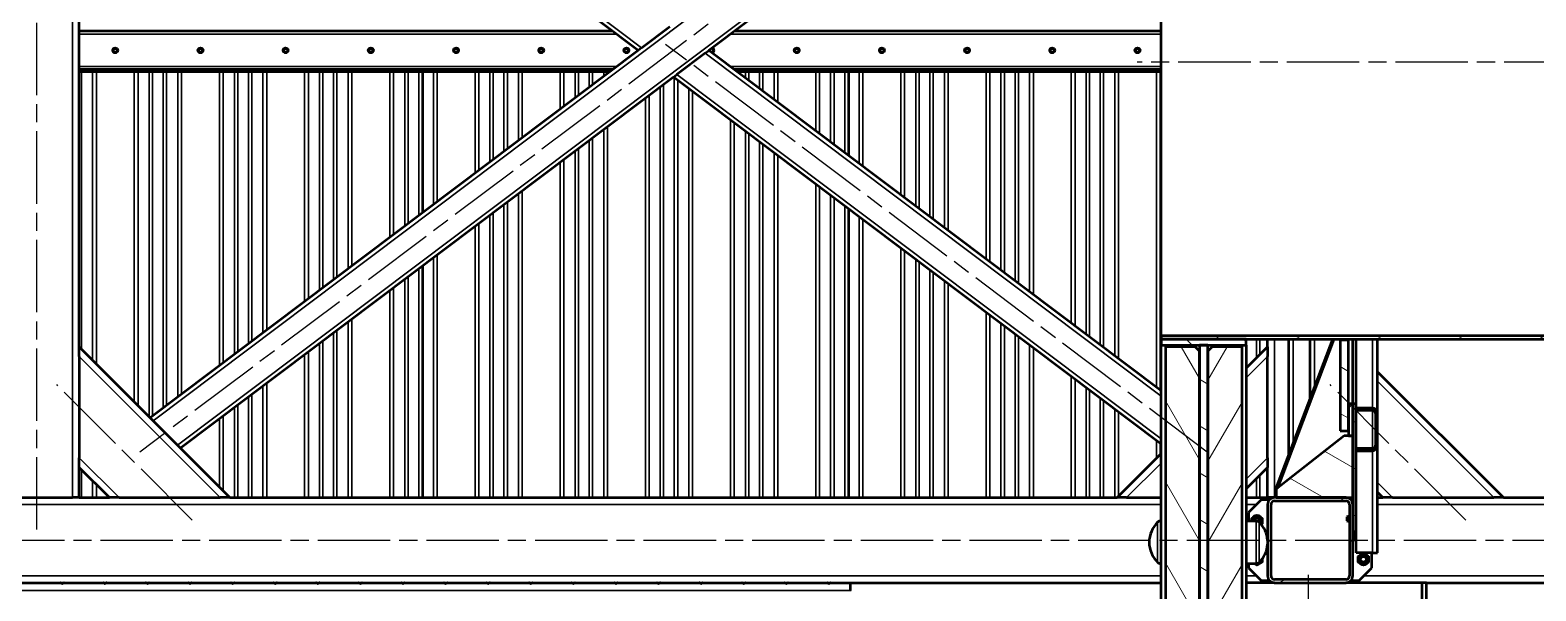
# Model space of a CAD drawing. Header units: millimetres. Extents: x 0 to 25230, y 0 to 17820.
# Drawn here: x 4558 to 8093, y 14094 to 15410 of the extents above; entities that cross this region are included whole.
import ezdxf

# ---------------------------------------------------------------- set-up
doc = ezdxf.new("R2010")
doc.units = ezdxf.units.MM
doc.header["$LTSCALE"] = 30
doc.linetypes.add('CHAIN', pattern=[0.7087, 0.4724, -0.0591, 0.1181, -0.0591])
for name, color, linetype, lineweight in [('Видимые тонкие (ГОСТ)', 7, 'Continuous', 35), ('Видимый контур (ГОСТ)', 7, 'Continuous', 50), ('Линия резьбы (ГОСТ)', 7, 'Continuous', 25), ('Маркер центра (ГОСТ)', 7, 'Continuous', 25), ('Осевая линия (ГОСТ)', 7, 'Continuous', 25), ('Штриховка (ГОСТ)', 7, 'Continuous', 18)]:
    doc.layers.add(name, color=color, linetype=linetype, lineweight=lineweight)
pattern_1 = [(30, (0, 0), (-47.62503, 82.4889), [])]
pattern_2 = [(150.00025, (0, 0), (-47.62465, -82.4891), [])]
pattern_3 = [(120.0002, (0, 0), (-82.4888, -47.62525), [])]

msp = doc.modelspace()

# ---------------------------------------------------------------- hatches: boundary and pattern name
at = {"layer": 'Штриховка (ГОСТ)'}
h = msp.add_hatch(dxfattribs=at)
h.set_pattern_fill('ANSI31', color=256, scale=762, angle=-14.9999778, style=0)
h.set_pattern_definition(pattern_1)
edge = h.paths.add_edge_path()
edge.add_spline(control_points=[(13126.2136, 14684.9985), (13171.4757, 14684.9985), (13217.859, 14684.9921), (13312.2639, 14685.0405), (13360.2856, 14685.0945), (13457.3635, 14685.5099), (13506.4194, 14685.8721), (13604.9609, 14687.3268), (13654.4465, 14688.4215), (13802.6382, 14693.634), (13901.0755, 14699.6947), (14044.4847, 14716.3093), (14091.5807, 14723.1007), (14183.746, 14739.7229), (14228.8152, 14749.5538), (14295.9202, 14767.3033), (14320.2669, 14774.3433), (14369.5801, 14790.224), (14394.5456, 14799.0676), (14443.7764, 14818.4457), (14468.0453, 14828.9849), (14514.6718, 14851.3758), (14537.0284, 14863.2298), (14580.5005, 14888.5339), (14603.5752, 14903.3166), (14637.4928, 14927.8137), (14648.6847, 14936.3645), (14670.6272, 14954.1858), (14681.3778, 14963.4563), (14702.2443, 14982.642), (14712.3638, 14992.5609), (14731.8031, 15012.9483), (14741.1227, 15023.417), (14758.8187, 15044.7739), (14767.1956, 15055.6629), (14782.8982, 15077.7029), (14790.2239, 15088.8539), (14802.1959, 15108.6519), (14807.3998, 15117.8342), (14817.3966, 15136.9523), (14822.1888, 15146.8887), (14831.0605, 15167.0688), (14835.1407, 15177.3148), (14842.4149, 15197.6157), (14845.6091, 15207.6706), (14850.8742, 15226.3387), (14853.2453, 15235.8379), (14857.4001, 15255.413), (14859.1833, 15265.4891), (14862.0191, 15285.7403), (14863.0719, 15295.9177), (14864.4359, 15315.8793), (14864.7475, 15325.6635), (14864.7475, 15344.3334), (14864.4359, 15354.1177), (14863.0719, 15374.0793), (14862.0191, 15384.2566), (14859.1833, 15404.5079), (14857.4001, 15414.5839), (14853.2453, 15434.1591), (14850.8742, 15443.6583), (14845.6091, 15462.3264), (14842.4149, 15472.3813), (14835.1407, 15492.6822), (14831.0605, 15502.9282), (14822.1888, 15523.1083), (14817.3966, 15533.0446), (14807.3998, 15552.1628), (14802.1959, 15561.345), (14790.2239, 15581.143), (14782.8982, 15592.2941), (14767.1956, 15614.334), (14758.8187, 15625.223), (14741.1227, 15646.58), (14731.8031, 15657.0487), (14712.3638, 15677.4361), (14702.2443, 15687.3549), (14681.3778, 15706.5407), (14670.6272, 15715.8112), (14648.6847, 15733.6324), (14637.4928, 15742.1833), (14603.5752, 15766.6803), (14580.5005, 15781.463), (14537.0284, 15806.7671), (14514.6718, 15818.6211), (14468.0453, 15841.0121), (14443.7764, 15851.5512), (14394.5456, 15870.9293), (14369.5801, 15879.773), (14320.2669, 15895.6536), (14295.9202, 15902.6936), (14228.8152, 15920.4432), (14183.746, 15930.274), (14091.5807, 15946.8962), (14044.4847, 15953.6877), (13901.0755, 15970.3023), (13802.6382, 15976.363), (13654.4465, 15981.5755), (13604.9609, 15982.6701), (13506.4194, 15984.1249), (13457.3635, 15984.4871), (13360.2856, 15984.9024), (13312.2639, 15984.9564), (13217.859, 15985.0049), (13171.4757, 15984.9985), (13126.2136, 15984.9985)], knot_values=[0, 0, 0, 0, 13.578625195, 13.578625195, 27.15725039, 27.15725039, 40.735875585, 40.735875585, 54.314500781, 54.314500781, 81.471751171, 81.471751171, 95.050376366, 95.050376366, 108.629001561, 108.629001561, 115.874190743, 115.874190743, 123.119379925, 123.119379925, 130.364569107, 130.364569107, 137.609758289, 137.609758289, 145.454657742, 145.454657742, 149.377107469, 149.377107469, 153.299557196, 153.299557196, 157.222006923, 157.222006923, 161.14445665, 161.14445665, 165.066906377, 165.066906377, 168.989356104, 168.989356104, 172.007790596, 172.007790596, 175.026225088, 175.026225088, 178.04465958, 178.04465958, 181.063094072, 181.063094072, 183.863577234, 183.863577234, 186.664060397, 186.664060397, 189.46454356, 189.46454356, 192.265026722, 192.265026722, 195.065509885, 195.065509885, 197.865993047, 197.865993047, 200.66647621, 200.66647621, 203.466959373, 203.466959373, 206.485393864, 206.485393864, 209.503828356, 209.503828356, 212.522262848, 212.522262848, 215.54069734, 215.54069734, 219.463147067, 219.463147067, 223.385596794, 223.385596794, 227.308046521, 227.308046521, 231.230496248, 231.230496248, 235.152945975, 235.152945975, 239.075395702, 239.075395702, 246.920295156, 246.920295156, 254.165484338, 254.165484338, 261.410673519, 261.410673519, 268.655862701, 268.655862701, 275.901051883, 275.901051883, 289.479677078, 289.479677078, 303.058302273, 303.058302273, 330.215552664, 330.215552664, 343.794177859, 343.794177859, 357.372803054, 357.372803054, 370.951428249, 370.951428249, 384.530053444, 384.530053444, 384.530053444, 384.530053444], degree=3, periodic=0)
edge.add_line((13126.2136, 15984.9985), (7213.0679, 15984.9985))
edge.add_line((7213.0679, 15984.9985), (7213.0679, 15976.9985))
edge.add_line((7213.0679, 15976.9985), (13126.2136, 15976.9985))
edge.add_spline(control_points=[(13126.2136, 15976.9985), (13171.1811, 15976.9985), (13217.2625, 15977.0048), (13311.0534, 15976.957), (13358.7629, 15976.9037), (13455.2105, 15976.4939), (13503.9483, 15976.1366), (13601.8518, 15974.701), (13651.0175, 15973.6207), (13798.2537, 15968.4748), (13896.0594, 15962.4909), (14038.5563, 15946.0726), (14085.354, 15939.36), (14176.9388, 15922.9246), (14221.7259, 15913.2017), (14288.3553, 15895.6555), (14312.4917, 15888.7076), (14361.3833, 15873.0341), (14386.1375, 15864.3054), (14434.9572, 15845.1774), (14459.026, 15834.7733), (14505.274, 15812.6659), (14527.452, 15800.9604), (14570.5736, 15775.9737), (14593.462, 15761.3766), (14638.3294, 15729.1151), (14660.3054, 15711.4466), (14691.3707, 15683.0054), (14701.4154, 15673.2013), (14720.7125, 15653.0463), (14729.9647, 15642.6952), (14747.534, 15621.5742), (14755.8515, 15610.8035), (14771.4433, 15588.9985), (14778.7176, 15577.9642), (14790.5904, 15558.3938), (14795.7432, 15549.3313), (14805.6427, 15530.4608), (14810.3886, 15520.6524), (14819.1752, 15500.7305), (14823.2164, 15490.6147), (14830.4216, 15470.5702), (14833.5855, 15460.6415), (14838.7982, 15442.2148), (14841.1446, 15432.8428), (14845.2565, 15413.5289), (14847.0214, 15403.587), (14849.8282, 15383.6049), (14850.8702, 15373.5625), (14852.2204, 15353.8651), (14852.5288, 15344.2102), (14852.5288, 15325.7868), (14852.2204, 15316.1319), (14850.8702, 15296.4345), (14849.8282, 15286.3921), (14847.0214, 15266.4099), (14845.2565, 15256.468), (14841.1446, 15237.1542), (14838.7982, 15227.7822), (14833.5855, 15209.3555), (14830.4216, 15199.4268), (14823.2164, 15179.3822), (14819.1752, 15169.2664), (14810.3886, 15149.3445), (14805.6427, 15139.5362), (14795.7432, 15120.6657), (14790.5904, 15111.6032), (14778.7176, 15092.0328), (14771.4433, 15080.9985), (14755.8515, 15059.1935), (14747.534, 15048.4228), (14729.9647, 15027.3017), (14720.7125, 15016.9507), (14701.4154, 14996.7956), (14691.3707, 14986.9916), (14660.3054, 14958.5503), (14638.3294, 14940.8818), (14593.462, 14908.6204), (14570.5736, 14894.0233), (14527.452, 14869.0366), (14505.274, 14857.331), (14459.026, 14835.2237), (14434.9572, 14824.8196), (14386.1375, 14805.6916), (14361.3833, 14796.9629), (14312.4917, 14781.2893), (14288.3553, 14774.3415), (14221.7259, 14756.7952), (14176.9388, 14747.0724), (14085.354, 14730.637), (14038.5563, 14723.9243), (13896.0594, 14707.506), (13798.2537, 14701.5222), (13651.0175, 14696.3763), (13601.8518, 14695.296), (13503.9483, 14693.8603), (13455.2105, 14693.503), (13358.7629, 14693.0932), (13311.0534, 14693.0399), (13217.2625, 14692.9922), (13171.1811, 14692.9985), (13126.2136, 14692.9985)], knot_values=[-381.414228424, -381.414228424, -381.414228424, -381.414228424, -367.923982267, -367.923982267, -354.433736111, -354.433736111, -340.943489954, -340.943489954, -327.453243798, -327.453243798, -300.472751485, -300.472751485, -286.982505328, -286.982505328, -273.492259172, -273.492259172, -266.312187412, -266.312187412, -259.132115652, -259.132115652, -251.952043891, -251.952043891, -244.771972131, -244.771972131, -237.00070509, -237.00070509, -229.229438049, -229.229438049, -225.343804529, -225.343804529, -221.458171008, -221.458171008, -217.572537488, -217.572537488, -213.686903967, -213.686903967, -210.705460386, -210.705460386, -207.724016804, -207.724016804, -204.742573223, -204.742573223, -201.761129641, -201.761129641, -198.997625784, -198.997625784, -196.234121927, -196.234121927, -193.470618069, -193.470618069, -190.707114212, -190.707114212, -187.943610355, -187.943610355, -185.180106497, -185.180106497, -182.41660264, -182.41660264, -179.653098783, -179.653098783, -176.671655201, -176.671655201, -173.69021162, -173.69021162, -170.708768038, -170.708768038, -167.727324457, -167.727324457, -163.841690936, -163.841690936, -159.956057416, -159.956057416, -156.070423895, -156.070423895, -152.184790375, -152.184790375, -144.413523334, -144.413523334, -136.642256293, -136.642256293, -129.462184532, -129.462184532, -122.282112772, -122.282112772, -115.102041012, -115.102041012, -107.921969252, -107.921969252, -94.431723096, -94.431723096, -80.941476939, -80.941476939, -53.960984626, -53.960984626, -40.47073847, -40.47073847, -26.980492313, -26.980492313, -13.490246157, -13.490246157, 0, 0, 0, 0], degree=3, periodic=0)
edge.add_line((13126.2136, 14692.9985), (7213.0679, 14692.9985))
edge.add_line((7213.0679, 14692.9985), (7213.0679, 14684.9985))
edge.add_line((7213.0679, 14684.9985), (7413.0679, 14684.9985))
edge.add_line((7413.0679, 14684.9985), (13126.2136, 14684.9985))
h = msp.add_hatch(dxfattribs=at)
h.set_pattern_fill('ANSI31', color=256, scale=762, angle=90.0002105, style=0)
h.set_pattern_definition([(135.0002, (0, 0), (-67.3517, -67.35217), [])])
h.paths.add_polyline_path([(7213.0679, 14684.9985), (7213.0679, 14670.9985), (7303.0679, 14670.9985), (7323.0679, 14670.9985), (7413.0679, 14670.9985), (7413.0679, 14684.9985)])
h = msp.add_hatch(dxfattribs=at)
h.set_pattern_fill('ANSI31', color=256, scale=762, angle=105.0002455, style=0)
h.set_pattern_definition(pattern_2)
h.paths.add_polyline_path([(7633.0679, 14469.9985), (7653.0679, 14469.9985), (7653.0679, 14532.9985), (7653.0679, 14682.4985), (7633.0679, 14682.4985)])
h = msp.add_hatch(dxfattribs=at)
h.set_pattern_fill('ANSI31', color=256, scale=762, angle=75.0001754, style=0)
h.set_pattern_definition(pattern_3)
h.paths.add_polyline_path([(7293.0679, 13754.9985), (7303.0679, 13764.9985), (7303.0679, 14656.9985), (7293.0679, 14666.9985), (7223.0679, 14666.9985), (7223.0679, 13754.9985)])
h = msp.add_hatch(dxfattribs=at)
h.set_pattern_fill('ANSI31', color=256, scale=762, angle=105.0002455, style=0)
h.set_pattern_definition(pattern_2)
h.paths.add_polyline_path([(7303.0679, 14670.9985), (7303.0679, 14656.9985), (7303.0679, 13764.9985), (7303.0679, 13754.9985), (7323.0679, 13754.9985), (7323.0679, 13764.9985), (7323.0679, 14656.9985), (7323.0679, 14670.9985)])
h = msp.add_hatch(dxfattribs=at)
h.set_pattern_fill('ANSI31', color=256, scale=762, angle=14.9999778, style=0)
h.set_pattern_definition([(60, (0, 0), (-82.4889, 47.62503), [])])
h.paths.add_polyline_path([(7333.0679, 14666.9985), (7323.0679, 14656.9985), (7323.0679, 13764.9985), (7333.0679, 13754.9985), (7403.0679, 13754.9985), (7403.0679, 14666.9985)])
h = msp.add_hatch(dxfattribs=at)
h.set_pattern_fill('ANSI31', color=256, scale=762, style=0)
h.set_pattern_definition([(45, (0, 0), (-67.3519, 67.3519), [])])
h.paths.add_polyline_path([(7653.0679, 14457.9985), (7663.0679, 14457.9985), (7663.0679, 14532.9985), (7653.0679, 14532.9985), (7653.0679, 14469.9985)])
h = msp.add_hatch(dxfattribs=at)
h.set_pattern_fill('ANSI31', color=256, scale=762, angle=105.0002455, style=0)
h.set_pattern_definition(pattern_2)
h.paths.add_polyline_path([(7663.0679, 14232.9985), (7671.0679, 14232.9985), (7671.0679, 14422.9985), (7671.0679, 14427.9985), (7671.0679, 14517.9985), (7671.0679, 14522.9985), (7671.0679, 14532.9985), (7663.0679, 14532.9985), (7663.0679, 14457.9985), (7663.0679, 14312.9985), (7663.0679, 14296.9985)])
h = msp.add_hatch(dxfattribs=at)
h.set_pattern_fill('ANSI31', color=256, scale=762, angle=75.0001754, style=0)
h.set_pattern_definition(pattern_3)
edge = h.paths.add_edge_path()
edge.add_line((7671.0679, 14517.9985), (7709.0679, 14517.9985))
edge.add_ellipse((7709.0679, 14510.9985), major_axis=(7, 0), ratio=1, start_angle=0, end_angle=90, ccw=False)
edge.add_line((7716.0679, 14510.9985), (7716.0679, 14434.9985))
edge.add_ellipse((7709.0679, 14434.9985), major_axis=(0, -7), ratio=1, start_angle=0, end_angle=90, ccw=False)
edge.add_line((7709.0679, 14427.9985), (7671.0679, 14427.9985))
edge.add_line((7671.0679, 14427.9985), (7671.0679, 14422.9985))
edge.add_line((7671.0679, 14422.9985), (7709.0679, 14422.9985))
edge.add_ellipse((7709.0679, 14434.9985), major_axis=(12, 0), ratio=1, start_angle=270, end_angle=360)
edge.add_line((7721.0679, 14434.9985), (7721.0679, 14510.9985))
edge.add_ellipse((7709.0679, 14510.9985), major_axis=(0, 12), ratio=1, start_angle=270, end_angle=360)
edge.add_line((7709.0679, 14522.9985), (7671.0679, 14522.9985))
edge.add_line((7671.0679, 14522.9985), (7671.0679, 14517.9985))
h = msp.add_hatch(dxfattribs=at)
h.set_pattern_fill('ANSI31', color=256, scale=762, angle=105.0002455, style=0)
h.set_pattern_definition(pattern_2)
h.paths.add_polyline_path([(7483.0679, 14332.9985), (7483.0679, 14312.9985), (7647.0679, 14312.9985), (7663.0679, 14312.9985), (7663.0679, 14457.9985), (7653.0679, 14457.9985), (7643.0679, 14457.9985)])
h = msp.add_hatch(dxfattribs=at)
h.set_pattern_fill('ANSI31', color=256, scale=762, angle=-14.9999778, style=0)
h.set_pattern_definition(pattern_1)
edge = h.paths.add_edge_path()
edge.add_ellipse((7647.0679, 14128.9985), major_axis=(16, 0), ratio=1, start_angle=270, end_angle=360)
edge.add_line((7663.0679, 14128.9985), (7663.0679, 14232.9985))
edge.add_line((7663.0679, 14232.9985), (7663.0679, 14296.9985))
edge.add_ellipse((7647.0679, 14296.9985), major_axis=(0, 16), ratio=1, start_angle=270, end_angle=360)
edge.add_line((7647.0679, 14312.9985), (7483.0679, 14312.9985))
edge.add_line((7483.0679, 14312.9985), (7479.0679, 14312.9985))
edge.add_ellipse((7479.0679, 14296.9985), major_axis=(-16, 0), ratio=1, start_angle=270, end_angle=360)
edge.add_line((7463.0679, 14296.9985), (7463.0679, 14128.9985))
edge.add_ellipse((7479.0679, 14128.9985), major_axis=(0, -16), ratio=1, start_angle=270, end_angle=360)
edge.add_line((7479.0679, 14112.9985), (7647.0679, 14112.9985))
edge = h.paths.add_edge_path(flags=0)
edge.add_line((7471.0679, 14128.9985), (7471.0679, 14296.9985))
edge.add_ellipse((7479.0679, 14296.9985), major_axis=(0, 8), ratio=1, start_angle=0, end_angle=90, ccw=False)
edge.add_line((7479.0679, 14304.9985), (7647.0679, 14304.9985))
edge.add_ellipse((7647.0679, 14296.9985), major_axis=(8, 0), ratio=1, start_angle=0, end_angle=90, ccw=False)
edge.add_line((7655.0679, 14296.9985), (7655.0679, 14128.9985))
edge.add_ellipse((7647.0679, 14128.9985), major_axis=(0, -8), ratio=1, start_angle=0, end_angle=90, ccw=False)
edge.add_line((7647.0679, 14120.9985), (7479.0679, 14120.9985))
edge.add_ellipse((7479.0679, 14128.9985), major_axis=(-8, 0), ratio=1, start_angle=0, end_angle=90, ccw=False)

# ---------------------------------------------------------------- linework, layer by layer
at = {"layer": 'Видимые тонкие (ГОСТ)'}
for p, q in [((4657.0679, 14312.9985), (4657.0679, 16412.9985)), ((7232.7828, 16289.7302), (4846.2241, 14493.3957)), ((5993.2392, 15369.2566), (4846.2241, 16232.6013)), ((7289.9117, 16232.6013), (4903.353, 14436.2668)), ((5934.4392, 15400.9985), (4673.0679, 15400.9985)), ((7213.0679, 15400.9985), (6201.6966, 15400.9985)), ((7213.0679, 14551.2351), (6142.8966, 15356.7404)), ((5934.4392, 15324.9985), (4673.0679, 15324.9985)), ((4678.0942, 14661.5255), (4678.0942, 15312.9985)), ((4704.2924, 14635.3273), (4704.2924, 15312.9985)), ((4713.0679, 14626.5519), (4713.0679, 15312.9985)), ((4802.1189, 14537.5009), (4802.1189, 15312.9985)), ((4810.8943, 14528.7254), (4810.8943, 15312.9985)), ((4837.0925, 14502.5272), (4837.0925, 15312.9985)), ((4845.0702, 14505.0433), (4845.0702, 15312.9985)), ((4870.1165, 14523.8954), (4870.1165, 15312.9985)), ((4878.0942, 14529.9001), (4878.0942, 15312.9985)), ((4904.2924, 14549.6192), (4904.2924, 15312.9985)), ((4913.0679, 14556.2244), (4913.0679, 15312.9985)), ((5002.1189, 14623.252), (5002.1189, 15312.9985)), ((5010.8943, 14629.8572), (5010.8943, 15312.9985)), ((5037.0925, 14649.5763), (5037.0925, 15312.9985)), ((5045.0702, 14655.581), (5045.0702, 15312.9985)), ((5070.1165, 14674.433), (5070.1165, 15312.9985)), ((5078.0942, 14680.4378), (5078.0942, 15312.9985)), ((5104.2924, 14700.1568), (5104.2924, 15312.9985)), ((5113.0679, 14706.762), (5113.0679, 15312.9985)), ((5202.1189, 14773.7896), (5202.1189, 15312.9985)), ((5210.8943, 14780.3948), (5210.8943, 15312.9985)), ((5237.0926, 14800.1139), (5237.0926, 15312.9985)), ((5245.0703, 14806.1186), (5245.0703, 15312.9985)), ((5270.1165, 14824.9707), (5270.1165, 15312.9985)), ((5278.0943, 14830.9754), (5278.0943, 15312.9985)), ((5304.2918, 14850.694), (5304.2918, 15312.9985)), ((5313.0673, 14857.2992), (5313.0673, 15312.9985)), ((5402.2037, 14924.3912), (5402.2037, 15312.9985)), ((5410.8956, 14930.9334), (5410.8956, 15312.9985)), ((5437.1676, 14950.708), (5437.1676, 15312.9985)), ((5445.0692, 14956.6555), (5445.0692, 15312.9985)), ((5470.1165, 14975.5083), (5470.1165, 15312.9985)), ((5478.1676, 14981.5683), (5478.1676, 15312.9985)), ((5504.2924, 15001.2321), (5504.2924, 15312.9985)), ((5513.0679, 15007.8373), (5513.0679, 15312.9985)), ((5602.1189, 15074.8649), (5602.1189, 15312.9985)), ((5610.8943, 15081.4701), (5610.8943, 15312.9985)), ((5637.0925, 15101.1892), (5637.0925, 15312.9985)), ((5645.0702, 15107.1939), (5645.0702, 15312.9985)), ((5670.1165, 15126.0459), (5670.1165, 15312.9985)), ((5678.0942, 15132.0507), (5678.0942, 15312.9985)), ((5704.2924, 15151.7697), (5704.2924, 15312.9985)), ((5713.0679, 15158.3749), (5713.0679, 15312.9985)), ((5802.1189, 15225.4025), (5802.1189, 15312.9985)), ((5810.8943, 15232.0077), (5810.8943, 15312.9985)), ((5837.0925, 15251.7268), (5837.0925, 15312.9985)), ((5845.0702, 15257.7315), (5845.0702, 15312.9985)), ((5870.1165, 15276.5836), (5870.1165, 15312.9985)), ((5878.0942, 15282.5883), (5878.0942, 15312.9985)), ((5904.2924, 15302.3074), (5904.2924, 15312.9985)), ((5913.0679, 15308.9125), (5913.0679, 15312.9985)), ((7213.0679, 15324.9985), (6201.6966, 15324.9985)), ((6237.0926, 15298.3563), (6237.0926, 15312.9985)), ((6245.0703, 15292.3516), (6245.0703, 15312.9985)), ((6270.1165, 15273.4996), (6270.1165, 15312.9985)), ((6278.0943, 15267.4948), (6278.0943, 15312.9985)), ((6304.2918, 15247.7763), (6304.2918, 15312.9985)), ((6313.0673, 15241.1711), (6313.0673, 15312.9985)), ((6402.2037, 15174.0791), (6402.2037, 15312.9985)), ((6410.8956, 15167.5369), (6410.8956, 15312.9985)), ((6437.1676, 15147.7623), (6437.1676, 15312.9985)), ((6445.0692, 15141.8148), (6445.0692, 15312.9985)), ((6470.1165, 15122.9619), (6470.1165, 15312.9985)), ((6478.1676, 15116.902), (6478.1676, 15312.9985)), ((6504.2924, 15097.2382), (6504.2924, 15312.9985)), ((6513.0679, 15090.633), (6513.0679, 15312.9985)), ((6602.1189, 15023.6054), (6602.1189, 15312.9985)), ((6610.8943, 15017.0002), (6610.8943, 15312.9985)), ((6637.0925, 14997.2811), (6637.0925, 15312.9985)), ((6645.0702, 14991.2764), (6645.0702, 15312.9985)), ((6670.1165, 14972.4243), (6670.1165, 15312.9985)), ((6678.0942, 14966.4196), (6678.0942, 15312.9985)), ((6704.2924, 14946.7005), (6704.2924, 15312.9985)), ((6713.0679, 14940.0953), (6713.0679, 15312.9985)), ((6802.1189, 14873.0677), (6802.1189, 15312.9985)), ((6810.8943, 14866.4626), (6810.8943, 15312.9985)), ((6837.0925, 14846.7435), (6837.0925, 15312.9985)), ((6845.0702, 14840.7388), (6845.0702, 15312.9985)), ((6870.1165, 14821.8867), (6870.1165, 15312.9985)), ((6878.0942, 14815.882), (6878.0942, 15312.9985)), ((6904.2924, 14796.1629), (6904.2924, 15312.9985)), ((6913.0679, 14789.5577), (6913.0679, 15312.9985)), ((7002.1189, 14722.5301), (7002.1189, 15312.9985)), ((7010.8943, 14715.9249), (7010.8943, 15312.9985)), ((7037.0925, 14696.2058), (7037.0925, 15312.9985)), ((7045.0702, 14690.2011), (7045.0702, 15312.9985)), ((7070.1165, 14671.349), (7070.1165, 15312.9985)), ((7078.0942, 14665.3443), (7078.0942, 15312.9985)), ((7104.2924, 14645.6253), (7104.2924, 15312.9985)), ((7113.0679, 14639.0201), (7113.0679, 15312.9985)), ((7202.1189, 14571.9925), (7202.1189, 15312.9985)), ((7210.8943, 14565.3873), (7210.8943, 15312.9985)), ((6037.0925, 14312.9985), (6037.0925, 15277.103)), ((6045.0702, 14312.9985), (6045.0702, 15283.1077)), ((6070.1165, 14312.9985), (6070.1165, 15298.8757)), ((7213.0679, 14451.1059), (6076.3822, 15306.6758)), ((6078.0942, 14312.9985), (6078.0942, 15292.871)), ((6104.2924, 14312.9985), (6104.2924, 15273.152)), ((6002.1189, 14312.9985), (6002.1189, 15250.7787)), ((6010.8943, 14312.9985), (6010.8943, 15257.3839)), ((6113.0679, 14312.9985), (6113.0679, 15266.5468)), ((5904.2924, 14312.9985), (5904.2924, 15177.1459)), ((5913.0679, 14312.9985), (5913.0679, 15183.7511)), ((6202.1189, 14312.9985), (6202.1189, 15199.5192)), ((6210.8943, 14312.9985), (6210.8943, 15192.914)), ((6237.0926, 14312.9985), (6237.0926, 15173.1948)), ((6245.0703, 14312.9985), (6245.0703, 15167.1901)), ((5845.0702, 14312.9985), (5845.0702, 15132.57)), ((5870.1165, 14312.9985), (5870.1165, 15151.4221)), ((5878.0942, 14312.9985), (5878.0942, 15157.4268)), ((6270.1165, 14312.9985), (6270.1165, 15148.3381)), ((6278.0943, 14312.9985), (6278.0943, 15142.3334)), ((5802.1189, 14312.9985), (5802.1189, 15100.2411)), ((5810.8943, 14312.9985), (5810.8943, 15106.8462)), ((5837.0925, 14312.9985), (5837.0925, 15126.5653)), ((6304.2918, 14312.9985), (6304.2918, 15122.6148)), ((6313.0673, 14312.9985), (6313.0673, 15116.0096)), ((5704.2924, 14312.9985), (5704.2924, 15026.6083)), ((5713.0679, 14312.9985), (5713.0679, 15033.2134)), ((6402.2037, 14312.9985), (6402.2037, 15048.9176)), ((6410.8956, 14312.9985), (6410.8956, 15042.3754)), ((5670.1165, 14312.9985), (5670.1165, 15000.8845)), ((5678.0942, 14312.9985), (5678.0942, 15006.8892)), ((6437.1676, 14312.9985), (6437.1676, 15022.6008)), ((6445.0692, 14312.9985), (6445.0692, 15016.6533)), ((6470.1165, 14312.9985), (6470.1165, 14997.8005)), ((6478.1676, 14312.9985), (6478.1676, 14991.7405)), ((5610.8943, 14312.9985), (5610.8943, 14956.3086)), ((5637.0925, 14312.9985), (5637.0925, 14976.0277)), ((5645.0702, 14312.9985), (5645.0702, 14982.0324)), ((6504.2924, 14312.9985), (6504.2924, 14972.0767)), ((6513.0679, 14312.9985), (6513.0679, 14965.4715)), ((5602.1189, 14312.9985), (5602.1189, 14949.7034)), ((6602.1189, 14312.9985), (6602.1189, 14898.4439)), ((6610.8943, 14312.9985), (6610.8943, 14891.8387)), ((5470.1165, 14312.9985), (5470.1165, 14850.3468)), ((5478.1676, 14312.9985), (5478.1676, 14856.4068)), ((5504.2924, 14312.9985), (5504.2924, 14876.0706)), ((5513.0679, 14312.9985), (5513.0679, 14882.6758)), ((6637.0925, 14312.9985), (6637.0925, 14872.1196)), ((6645.0702, 14312.9985), (6645.0702, 14866.1149)), ((5437.1676, 14312.9985), (5437.1676, 14825.5465)), ((5445.0692, 14312.9985), (5445.0692, 14831.494)), ((6670.1165, 14312.9985), (6670.1165, 14847.2628)), ((6678.0942, 14312.9985), (6678.0942, 14841.2581)), ((6704.2924, 14312.9985), (6704.2924, 14821.539)), ((6713.0679, 14312.9985), (6713.0679, 14814.9339)), ((5402.2037, 14312.9985), (5402.2037, 14799.2297)), ((5410.8956, 14312.9985), (5410.8956, 14805.7719)), ((6802.1189, 14312.9985), (6802.1189, 14747.9063)), ((5304.2918, 14312.9985), (5304.2918, 14725.5325)), ((5313.0673, 14312.9985), (5313.0673, 14732.1377)), ((6810.8943, 14312.9985), (6810.8943, 14741.3011)), ((6837.0925, 14312.9985), (6837.0925, 14721.582)), ((6845.0702, 14312.9985), (6845.0702, 14715.5773)), ((5237.0926, 14312.9985), (5237.0926, 14674.9525)), ((5245.0703, 14312.9985), (5245.0703, 14680.9572)), ((5270.1165, 14312.9985), (5270.1165, 14699.8092)), ((5278.0943, 14312.9985), (5278.0943, 14705.814)), ((6870.1165, 14312.9985), (6870.1165, 14696.7252)), ((6878.0942, 14312.9985), (6878.0942, 14690.7205)), ((7437.1676, 14640.6515), (7437.1676, 14684.9985)), ((7445.0692, 14648.5532), (7445.0692, 14684.9985)), ((7479.0679, 14312.9985), (7479.0679, 14684.9985)), ((7523.0679, 14440.1092), (7523.0679, 14684.9985)), ((7573.0679, 14571.7836), (7573.0679, 14684.9985)), ((7709.0679, 14522.9985), (7709.0679, 14684.9985)), ((5003.9939, 14312.9985), (4673.0679, 14643.9245)), ((5202.1189, 14312.9985), (5202.1189, 14648.6282)), ((5210.8943, 14312.9985), (5210.8943, 14655.2333)), ((6904.2924, 14312.9985), (6904.2924, 14671.0014)), ((6913.0679, 14312.9985), (6913.0679, 14664.3962)), ((7463.0679, 14643.9245), (7413.0679, 14593.9245)), ((5104.2924, 14312.9985), (5104.2924, 14574.9954)), ((5113.0679, 14312.9985), (5113.0679, 14581.6005)), ((7002.1189, 14312.9985), (7002.1189, 14597.3686)), ((7010.8943, 14312.9985), (7010.8943, 14590.7634)), ((7037.0925, 14312.9985), (7037.0925, 14571.0444)), ((7993.9939, 14312.9985), (7721.0679, 14585.9245)), ((5070.1165, 14312.9985), (5070.1165, 14549.2716)), ((5078.0942, 14312.9985), (5078.0942, 14555.2763)), ((7045.0702, 14312.9985), (7045.0702, 14565.0397)), ((7070.1165, 14312.9985), (7070.1165, 14546.1876)), ((7078.0942, 14312.9985), (7078.0942, 14540.1829)), ((5002.1189, 14337.5009), (5002.1189, 14498.0905)), ((5010.8943, 14328.7254), (5010.8943, 14504.6957)), ((5037.0925, 14312.9985), (5037.0925, 14524.4148)), ((5045.0702, 14312.9985), (5045.0702, 14530.4195)), ((7104.2924, 14312.9985), (7104.2924, 14520.4638)), ((7113.0679, 14316.5519), (7113.0679, 14513.8586)), ((7709.0679, 14427.9985), (7709.0679, 14517.9985)), ((4913.0679, 14426.5519), (4913.0679, 14431.0629)), ((7202.1189, 14405.6028), (7202.1189, 14446.831)), ((7210.8943, 14414.3783), (7210.8943, 14440.2258)), ((4766.406, 14312.9985), (4673.0679, 14406.3366)), ((7213.0679, 14393.9245), (7132.1419, 14312.9985)), ((7463.0679, 14406.3366), (7413.0679, 14356.3366)), ((7709.0679, 14182.9985), (7709.0679, 14422.9985)), ((4678.0942, 14312.9985), (4678.0942, 14378.6828)), ((7437.1676, 14312.9985), (7437.1676, 14357.8088)), ((7445.0692, 14312.9985), (7445.0692, 14365.7105)), ((4704.2924, 14312.9985), (4704.2924, 14352.4846)), ((4713.0679, 14312.9985), (4713.0679, 14343.7092)), ((7756.406, 14312.9985), (7721.0679, 14348.3366)), ((1719.0679, 14296.9985), (7213.0679, 14296.9985)), ((7413.0679, 14296.9985), (7437.0679, 14296.9985)), ((7721.0679, 14296.9985), (9913.0679, 14296.9985)), ((7204.8135, 14255.1635), (7204.8135, 14160.8335)), ((7211.7893, 14257.9985), (7211.7893, 14157.9985)), ((7436.3464, 14157.9985), (7436.3464, 14257.9985)), ((7443.3223, 14160.8335), (7443.3223, 14255.1635)), ((7667.8574, 14232.9985), (7667.8574, 14212.9985)), ((1709.0679, 14128.9985), (7213.0679, 14128.9985)), ((7413.0679, 14128.9985), (7437.0679, 14128.9985)), ((7689.0679, 14128.9985), (9854.5679, 14128.9985)), ((1483.0679, 14094.7985), (6483.0679, 14094.7985))]:
    msp.add_line(p, q, dxfattribs=at)
at = {"layer": 'Видимый контур (ГОСТ)'}
for p, q in [((5984.9249, 15362.9985), (4839.083, 16225.4602)), ((7297.0528, 16225.4602), (6151.2109, 15362.9985)), ((4673.0679, 14666.5519), (4673.0679, 16059.4451)), ((7213.0679, 14692.9985), (7213.0679, 15976.9985)), ((5993.2392, 15369.2566), (6059.7536, 15419.3211)), ((5925.1392, 15407.9985), (4673.0679, 15407.9985)), ((7213.0679, 15407.9985), (6210.9966, 15407.9985)), ((5984.9249, 15362.9985), (4839.083, 14500.5368)), ((5993.2392, 15369.2566), (5984.9249, 15362.9985)), ((6142.8966, 15356.7404), (6076.3822, 15306.6758)), ((6142.8966, 15356.7404), (6151.2109, 15362.9985)), ((7213.0679, 14563.7513), (6151.2109, 15362.9985)), ((5925.1392, 15317.9985), (4673.0679, 15317.9985)), ((4673.0679, 15312.9985), (5918.4963, 15312.9985)), ((5479.6186, 14982.6604), (5479.6186, 15312.9985)), ((7213.0679, 15317.9985), (6210.9966, 15317.9985)), ((6217.6394, 15312.9985), (7213.0679, 15312.9985)), ((6479.6186, 15115.8098), (6479.6186, 15312.9985)), ((6480.1822, 15115.3856), (6480.1822, 15312.9985)), ((6068.0679, 15300.4177), (4910.4941, 14429.1256)), ((6068.0679, 15300.4177), (6076.3822, 15306.6758)), ((7213.0679, 14438.5898), (6068.0679, 15300.4177)), ((6479.6186, 14312.9985), (6479.6186, 14990.6484)), ((6480.1822, 14312.9985), (6480.1822, 14990.2242)), ((5479.6186, 14312.9985), (5479.6186, 14857.4989)), ((13126.2136, 14692.9985), (7213.0679, 14692.9985)), ((7213.0679, 14692.9985), (7213.0679, 14684.9985)), ((7213.0679, 14684.9985), (13126.2136, 14684.9985)), ((7213.0679, 14684.9985), (7213.0679, 14670.9985)), ((7413.0679, 14684.9985), (7213.0679, 14684.9985)), ((7413.0679, 14670.9985), (7413.0679, 14684.9985)), ((7463.0679, 14666.5519), (7463.0679, 14684.9985)), ((7483.0679, 14334.7697), (7616.0584, 14684.9985)), ((7618.8992, 14684.9985), (7486.1506, 14335.4069)), ((7513.0679, 14413.7744), (7513.0679, 14684.9985)), ((7563.0679, 14545.4487), (7563.0679, 14684.9985)), ((7633.0679, 14684.9985), (7633.0679, 14682.4985)), ((7653.0679, 14682.4985), (7633.0679, 14682.4985)), ((7633.0679, 14682.4985), (7633.0679, 14469.9985)), ((7653.0679, 14684.9985), (7653.0679, 14682.4985)), ((7653.0679, 14469.9985), (7653.0679, 14682.4985)), ((7663.0679, 14532.9985), (7663.0679, 14684.9985)), ((7663.0679, 14532.9985), (7663.0679, 14684.9985)), ((7671.0679, 14532.9985), (7671.0679, 14684.9985)), ((7721.0679, 14510.9985), (7721.0679, 14684.9985)), ((4673.0679, 14643.9245), (4673.0679, 14666.5519)), ((5026.6213, 14312.9985), (4673.0679, 14666.5519)), ((4673.0679, 14643.9245), (4673.0679, 14406.3366)), ((7213.0679, 14670.9985), (7413.0679, 14670.9985)), ((7213.0679, 13754.9985), (7213.0679, 14670.9985)), ((7293.0679, 14666.9985), (7223.0679, 14666.9985)), ((7223.0679, 14666.9985), (7223.0679, 13754.9985)), ((7303.0679, 14656.9985), (7293.0679, 14666.9985)), ((7303.0679, 14670.9985), (7303.0679, 13754.9985)), ((7323.0679, 14670.9985), (7303.0679, 14670.9985)), ((7303.0679, 13764.9985), (7303.0679, 14656.9985)), ((7323.0679, 13754.9985), (7323.0679, 14670.9985)), ((7333.0679, 14666.9985), (7323.0679, 14656.9985)), ((7323.0679, 14656.9985), (7323.0679, 13764.9985)), ((7403.0679, 14666.9985), (7333.0679, 14666.9985)), ((7403.0679, 13754.9985), (7403.0679, 14666.9985)), ((7413.0679, 14670.9985), (7413.0679, 13754.9985)), ((7463.0679, 14666.5519), (7413.0679, 14616.5519)), ((7463.0679, 14666.5519), (7463.0679, 14643.9245)), ((7463.0679, 14406.3366), (7463.0679, 14643.9245)), ((8016.6213, 14312.9985), (7721.0679, 14608.5519)), ((7663.0679, 14532.9985), (7653.0679, 14532.9985)), ((7653.0679, 14532.9985), (7653.0679, 14457.9985)), ((7671.0679, 14532.9985), (7663.0679, 14532.9985)), ((7663.0679, 14532.9985), (7663.0679, 14232.9985)), ((7663.0679, 14457.9985), (7663.0679, 14532.9985)), ((7671.0679, 14232.9985), (7671.0679, 14532.9985)), ((7709.0679, 14522.9985), (7671.0679, 14522.9985)), ((7671.0679, 14522.9985), (7671.0679, 14517.9985)), ((7671.0679, 14517.9985), (7709.0679, 14517.9985)), ((7716.0679, 14510.9985), (7716.0679, 14434.9985)), ((7721.0679, 14434.9985), (7721.0679, 14510.9985)), ((7633.0679, 14469.9985), (7653.0679, 14469.9985)), ((7643.0679, 14457.9985), (7483.0679, 14332.9985)), ((7663.0679, 14457.9985), (7643.0679, 14457.9985)), ((7653.0679, 14457.9985), (7663.0679, 14457.9985)), ((7663.0679, 14312.9985), (7663.0679, 14457.9985)), ((7709.0679, 14427.9985), (7671.0679, 14427.9985)), ((7671.0679, 14427.9985), (7671.0679, 14422.9985)), ((7721.0679, 14182.9985), (7721.0679, 14434.9985)), ((4673.0679, 14383.7092), (4673.0679, 14406.3366)), ((7213.0679, 14416.5519), (7109.5145, 14312.9985)), ((7463.0679, 14406.3366), (7463.0679, 14383.7092)), ((7671.0679, 14422.9985), (7709.0679, 14422.9985)), ((4673.0679, 14312.9985), (4673.0679, 14383.7092)), ((4743.7786, 14312.9985), (4673.0679, 14383.7092)), ((7463.0679, 14383.7092), (7413.0679, 14333.7092)), ((7463.0679, 14312.9985), (7463.0679, 14383.7092)), ((7483.0679, 14334.7697), (7483.0679, 14332.9985)), ((7483.0679, 14332.9985), (7483.0679, 14312.9985)), ((7733.7786, 14312.9985), (7721.0679, 14325.7092)), ((4489.0679, 14312.9985), (4657.0679, 14312.9985)), ((4673.0679, 14312.9985), (4657.0679, 14312.9985)), ((4673.0679, 14312.9985), (4743.7786, 14312.9985)), ((4766.406, 14312.9985), (4743.7786, 14312.9985)), ((4766.406, 14312.9985), (5003.9939, 14312.9985)), ((5026.6213, 14312.9985), (5003.9939, 14312.9985)), ((5026.6213, 14312.9985), (7109.5145, 14312.9985)), ((7132.1419, 14312.9985), (7109.5145, 14312.9985)), ((7132.1419, 14312.9985), (7213.0679, 14312.9985)), ((7413.0679, 14312.9985), (7463.0679, 14312.9985)), ((7448.0679, 14307.9985), (7418.0679, 14277.9985)), ((7467.4489, 14307.9985), (7448.0679, 14307.9985)), ((7479.0679, 14312.9985), (7463.0679, 14312.9985)), ((7463.0679, 14296.9985), (7463.0679, 14128.9985)), ((7471.0679, 14128.9985), (7471.0679, 14296.9985)), ((7647.0679, 14312.9985), (7479.0679, 14312.9985)), ((7479.0679, 14304.9985), (7647.0679, 14304.9985)), ((7483.0679, 14312.9985), (7663.0679, 14312.9985)), ((7655.0679, 14296.9985), (7655.0679, 14128.9985)), ((7663.0679, 14307.9985), (7658.6868, 14307.9985)), ((7663.0679, 14128.9985), (7663.0679, 14296.9985)), ((7721.0679, 14312.9985), (7733.7786, 14312.9985)), ((7756.406, 14312.9985), (7733.7786, 14312.9985)), ((7756.406, 14312.9985), (7993.9939, 14312.9985)), ((8016.6213, 14312.9985), (7993.9939, 14312.9985)), ((8016.6213, 14312.9985), (9929.0679, 14312.9985)), ((7213.0679, 14257.9985), (7211.7893, 14257.9985)), ((7413.0679, 14257.9985), (7436.3464, 14257.9985)), ((7418.0679, 14277.9985), (7418.0679, 14257.9985)), ((7426.0679, 14258.5232), (7425.4288, 14258.5232)), ((7426.0679, 14258.6385), (7425.4341, 14258.6385)), ((7425.5473, 14259.8032), (7426.0679, 14259.8032)), ((7648.7479, 14267.5387), (7648.7479, 14258.4582)), ((7663.0679, 14232.9985), (7671.0679, 14232.9985)), ((7663.7679, 14212.9985), (7663.0679, 14212.9985)), ((7663.7679, 14232.9985), (7663.7679, 14212.9985)), ((7667.8574, 14212.9985), (7663.7679, 14212.9985)), ((7671.0679, 14212.9985), (7667.8574, 14212.9985)), ((7671.0679, 14182.9985), (7671.0679, 14232.9985)), ((7184.9179, 14208.0253), (7184.9179, 14207.9717)), ((7709.0679, 14182.9985), (7671.0679, 14182.9985)), ((7708.0679, 14147.9985), (7708.0679, 14182.9985)), ((7709.0679, 14182.9985), (7721.0679, 14182.9985)), ((7213.0679, 14157.9985), (7211.7893, 14157.9985)), ((7413.0679, 14157.9985), (7436.3464, 14157.9985)), ((7418.0679, 14157.9985), (7418.0679, 14147.9985)), ((7418.0679, 14147.9985), (7448.0679, 14117.9985)), ((7676.0679, 14168.5232), (7675.4288, 14168.5232)), ((7676.0679, 14168.6385), (7675.4341, 14168.6385)), ((7675.5473, 14169.8032), (7676.0679, 14169.8032)), ((7678.0679, 14117.9985), (7708.0679, 14147.9985)), ((1667.0679, 14112.9985), (7213.0679, 14112.9985)), ((6483.0679, 14112.9985), (6483.0679, 14094.7985)), ((7479.0679, 14112.9985), (7413.0679, 14112.9985)), ((7448.0679, 14117.9985), (7467.4489, 14117.9985)), ((7647.0679, 14120.9985), (7479.0679, 14120.9985)), ((7479.0679, 14112.9985), (7647.0679, 14112.9985)), ((7826.0679, 14112.9985), (7647.0679, 14112.9985)), ((7658.6868, 14117.9985), (7678.0679, 14117.9985)), ((7826.0679, 13962.9985), (7826.0679, 14112.9985)), ((7836.0679, 14112.9985), (7826.0679, 14112.9985)), ((7836.0679, 14112.9985), (9743.0679, 14112.9985)), ((7836.0679, 13962.9985), (7836.0679, 14112.9985)), ((6483.0679, 14092.9985), (6483.0679, 14094.7985))]:
    msp.add_line(p, q, dxfattribs=at)
for centre, radius in [((4757.5679, 15362.9985), 5.9473), ((4757.5679, 15362.9985), 4.5403), ((4957.5679, 15362.9985), 5.9473), ((4957.5679, 15362.9985), 4.5403), ((5157.5679, 15362.9985), 5.9473), ((5157.5679, 15362.9985), 4.5403), ((5357.5679, 15362.9985), 5.9473), ((5357.5679, 15362.9985), 4.5403), ((5557.5679, 15362.9985), 5.9473), ((5557.5679, 15362.9985), 4.5403), ((5757.5679, 15362.9985), 5.9473), ((5757.5679, 15362.9985), 4.5403), ((5957.5679, 15362.9985), 5.9473), ((5957.5679, 15362.9985), 4.5403), ((6357.5679, 15362.9985), 5.9473), ((6357.5679, 15362.9985), 4.5403), ((6557.5679, 15362.9985), 5.9473), ((6557.5679, 15362.9985), 4.5403), ((6757.5679, 15362.9985), 5.9473), ((6757.5679, 15362.9985), 4.5403), ((6957.5679, 15362.9985), 5.9473), ((6957.5679, 15362.9985), 4.5403), ((7157.5679, 15362.9985), 5.9473), ((7157.5679, 15362.9985), 4.5403), ((7688.0679, 14167.9985), 10.8), ((7688.0679, 14167.9985), 8), ((7688.0679, 14167.9985), 8), ((7688.0679, 14167.9985), 6.6667)]:
    msp.add_circle(centre, radius, dxfattribs=at)
for centre, radius, start, end in [((6157.5679, 15362.9985), 5.9473, 176.9673399, 183.0326601), ((6157.5679, 15362.9985), 4.5403, 159.615157, 200.384843), ((6157.5679, 15362.9985), 4.5403, 265.6784692, 94.3215308), ((6157.5679, 15362.9985), 5.9473, 283.030652, 76.969348), ((7709.0679, 14510.9985), 12, 0, 90), ((7709.0679, 14510.9985), 7, 0, 90), ((7709.0679, 14434.9985), 7, 270, 0), ((7709.0679, 14434.9985), 12, 270, 0), ((7479.0679, 14296.9985), 16, 90, 180), ((7479.0679, 14296.9985), 8, 90, 180), ((7647.0679, 14296.9985), 16, 0, 90), ((7647.0679, 14296.9985), 8, 0, 90), ((7250.7074, 14208.0253), 65.7895, 134.233756, 180), ((7211.7893, 14247.9985), 10, 90, 134.233756), ((7438.0679, 14257.9985), 12.65, 177.6227672, 180), ((7438.0679, 14257.9985), 12.65, 171.7979465, 177.1000031), ((7438.0679, 14257.9985), 12.65, 161.5529704, 171.7979465), ((7438.0679, 14257.9985), 10.8, 323.465371, 180), ((7438.0679, 14257.9985), 12.65, 101.5529704, 138.4470296), ((7438.0679, 14257.9985), 8, 327.3086931, 180), ((7438.0679, 14257.9985), 8, 327.308639, 180), ((7438.0679, 14257.9985), 6.6667, 329.9201292, 180), ((7436.3464, 14247.9985), 10, 45.766244, 90), ((7438.0679, 14257.9985), 12.65, 41.5529704, 78.4470296), ((7397.4284, 14208.0253), 65.7895, 3.8698611, 45.766244), ((7438.0679, 14257.9985), 12.65, 341.5529704, 18.4470296), ((7655.4173, 14252.4358), 16.51, 91.2128359, 113.8262664), ((7655.4173, 14273.5612), 16.51, 246.1737336, 268.7871641), ((7250.7074, 14207.9717), 65.7895, 180, 225.766244), ((7397.4284, 14207.9717), 65.7895, 314.233756, 356.1301389), ((7688.0679, 14167.9985), 12.65, 101.5529704, 138.4470296), ((7688.0679, 14167.9985), 12.65, 41.5529704, 78.4470296), ((7211.7893, 14167.9985), 10, 225.766244, 270), ((7438.0679, 14167.9985), 10.8, 247.8083934, 354.0791838), ((7436.3464, 14167.9985), 10, 270, 314.233756), ((7688.0679, 14167.9985), 12.65, 177.6227672, 198.4470296), ((7688.0679, 14167.9985), 12.65, 171.7979465, 177.1000031), ((7688.0679, 14167.9985), 12.65, 161.5529704, 171.7979465), ((7688.0679, 14167.9985), 12.65, 221.5529704, 258.4470296), ((7688.0679, 14167.9985), 12.65, 281.5529704, 318.4470296), ((7688.0679, 14167.9985), 12.65, 341.5529704, 18.4470296), ((4633.0679, 14117.9985), 5.85, 238.7267022, 301.2732978), ((4733.0679, 14117.9985), 5.85, 238.7267022, 301.2732978), ((4833.0679, 14117.9985), 5.85, 238.7267022, 301.2732978), ((4933.0679, 14117.9985), 5.85, 238.7267022, 301.2732978), ((5033.0679, 14117.9985), 5.85, 238.7267022, 301.2732978), ((5133.0679, 14117.9985), 5.85, 238.7267022, 301.2732978), ((5233.0679, 14117.9985), 5.85, 238.7267022, 301.2732978), ((5333.0679, 14117.9985), 5.85, 238.7267022, 301.2732978), ((5433.0679, 14117.9985), 5.85, 238.7267022, 301.2732978), ((5533.0679, 14117.9985), 5.85, 238.7267022, 301.2732978), ((5633.0679, 14117.9985), 5.85, 238.7267022, 301.2732978), ((5733.0679, 14117.9985), 5.85, 238.7267022, 301.2732978), ((5833.0679, 14117.9985), 5.85, 238.7267022, 301.2732978), ((5933.0679, 14117.9985), 5.85, 238.7267022, 301.2732978), ((6033.0679, 14117.9985), 5.85, 238.7267022, 301.2732978), ((6133.0679, 14117.9985), 5.85, 238.7267022, 301.2732978), ((6233.0679, 14117.9985), 5.85, 238.7267022, 301.2732978), ((6333.0679, 14117.9985), 5.85, 238.7267022, 301.2732978), ((6433.0679, 14117.9985), 5.85, 238.7267022, 301.2732978), ((7479.0679, 14128.9985), 16, 180, 270), ((7479.0679, 14128.9985), 8, 180, 270), ((7647.0679, 14128.9985), 8, 270, 0), ((7647.0679, 14128.9985), 16, 270, 0)]:
    msp.add_arc(centre, radius, start, end, dxfattribs=at)
for points, weights in [([(7426.0679, 14264.9267), (7432.0679, 14268.3908), (7438.0679, 14271.8549)], [1, 1.15470053838, 1]), ([(7426.0679, 14257.9985), (7426.0679, 14261.2139), (7426.0679, 14264.9267)], [1.07735026919, 1.07735026919, 1]), ([(7438.0679, 14271.8549), (7444.0679, 14268.3908), (7450.0679, 14264.9267)], [1, 1.15470053838, 1]), ([(7450.0679, 14251.0703), (7449.063, 14250.4901), (7448.1287, 14249.9507)], [1, 1.02295280574, 1.03909462948]), ([(7450.0679, 14264.9267), (7450.0679, 14257.9985), (7450.0679, 14251.0703)], [1, 1.15470053838, 1]), ([(7676.0679, 14174.9267), (7682.0679, 14178.3908), (7688.0679, 14181.8549)], [1, 1.15470053838, 1]), ([(7688.0679, 14181.8549), (7694.0679, 14178.3908), (7700.0679, 14174.9267)], [1, 1.15470053838, 1]), ([(7438.0679, 14154.1421), (7434.4919, 14156.2067), (7431.3884, 14157.9985)], [1, 1.08677759212, 1.07620128266]), ([(7450.0679, 14161.0703), (7444.0679, 14157.6062), (7438.0679, 14154.1421)], [1, 1.15470053838, 1]), ([(7450.0679, 14168.5085), (7450.0679, 14165.0547), (7450.0679, 14161.0703)], [1.0768642206, 1.08348182604, 1]), ([(7676.0679, 14161.0703), (7676.0679, 14167.9985), (7676.0679, 14174.9267)], [1, 1.15470053838, 1]), ([(7688.0679, 14154.1421), (7682.0679, 14157.6062), (7676.0679, 14161.0703)], [1, 1.15470053838, 1]), ([(7700.0679, 14161.0703), (7694.0679, 14157.6062), (7688.0679, 14154.1421)], [1, 1.15470053838, 1]), ([(7700.0679, 14174.9267), (7700.0679, 14167.9985), (7700.0679, 14161.0703)], [1, 1.15470053838, 1]), ([(4633.0679, 14110.4929), (4630.7621, 14111.8242), (4628.7281, 14112.9985)], [1, 1.10503547089, 1.06744118418]), ([(4637.4076, 14112.9985), (4635.3737, 14111.8242), (4633.0679, 14110.4929)], [1.06744118418, 1.10503547089, 1]), ([(4733.0679, 14110.4929), (4730.7621, 14111.8242), (4728.7281, 14112.9985)], [1, 1.10503547089, 1.06744118418]), ([(4737.4076, 14112.9985), (4735.3737, 14111.8242), (4733.0679, 14110.4929)], [1.06744118418, 1.10503547089, 1]), ([(4833.0679, 14110.4929), (4830.7621, 14111.8242), (4828.7281, 14112.9985)], [1, 1.10503547089, 1.06744118418]), ([(4837.4076, 14112.9985), (4835.3737, 14111.8242), (4833.0679, 14110.4929)], [1.06744118418, 1.10503547089, 1]), ([(4933.0679, 14110.4929), (4930.7621, 14111.8242), (4928.7281, 14112.9985)], [1, 1.10503547089, 1.06744118418]), ([(4937.4076, 14112.9985), (4935.3737, 14111.8242), (4933.0679, 14110.4929)], [1.06744118418, 1.10503547089, 1]), ([(5033.0679, 14110.4929), (5030.7621, 14111.8242), (5028.7281, 14112.9985)], [1, 1.10503547089, 1.06744118418]), ([(5037.4076, 14112.9985), (5035.3737, 14111.8242), (5033.0679, 14110.4929)], [1.06744118418, 1.10503547089, 1]), ([(5133.0679, 14110.4929), (5130.7621, 14111.8242), (5128.7281, 14112.9985)], [1, 1.10503547089, 1.06744118418]), ([(5137.4076, 14112.9985), (5135.3737, 14111.8242), (5133.0679, 14110.4929)], [1.06744118418, 1.10503547089, 1]), ([(5233.0679, 14110.4929), (5230.7621, 14111.8242), (5228.7281, 14112.9985)], [1, 1.10503547089, 1.06744118418]), ([(5237.4076, 14112.9985), (5235.3737, 14111.8242), (5233.0679, 14110.4929)], [1.06744118418, 1.10503547089, 1]), ([(5333.0679, 14110.4929), (5330.7621, 14111.8242), (5328.7281, 14112.9985)], [1, 1.10503547089, 1.06744118418]), ([(5337.4076, 14112.9985), (5335.3737, 14111.8242), (5333.0679, 14110.4929)], [1.06744118418, 1.10503547089, 1]), ([(5433.0679, 14110.4929), (5430.7621, 14111.8242), (5428.7281, 14112.9985)], [1, 1.10503547089, 1.06744118418]), ([(5437.4076, 14112.9985), (5435.3737, 14111.8242), (5433.0679, 14110.4929)], [1.06744118418, 1.10503547089, 1]), ([(5533.0679, 14110.4929), (5530.7621, 14111.8242), (5528.7281, 14112.9985)], [1, 1.10503547089, 1.06744118418]), ([(5537.4076, 14112.9985), (5535.3737, 14111.8242), (5533.0679, 14110.4929)], [1.06744118418, 1.10503547089, 1]), ([(5633.0679, 14110.4929), (5630.7621, 14111.8242), (5628.7281, 14112.9985)], [1, 1.10503547089, 1.06744118418]), ([(5637.4076, 14112.9985), (5635.3737, 14111.8242), (5633.0679, 14110.4929)], [1.06744118418, 1.10503547089, 1]), ([(5733.0679, 14110.4929), (5730.7621, 14111.8242), (5728.7281, 14112.9985)], [1, 1.10503547089, 1.06744118418]), ([(5737.4076, 14112.9985), (5735.3737, 14111.8242), (5733.0679, 14110.4929)], [1.06744118418, 1.10503547089, 1]), ([(5833.0679, 14110.4929), (5830.7621, 14111.8242), (5828.7281, 14112.9985)], [1, 1.10503547089, 1.06744118418]), ([(5837.4076, 14112.9985), (5835.3737, 14111.8242), (5833.0679, 14110.4929)], [1.06744118418, 1.10503547089, 1]), ([(5933.0679, 14110.4929), (5930.7621, 14111.8242), (5928.7281, 14112.9985)], [1, 1.10503547089, 1.06744118418]), ([(5937.4076, 14112.9985), (5935.3737, 14111.8242), (5933.0679, 14110.4929)], [1.06744118418, 1.10503547089, 1]), ([(6033.0679, 14110.4929), (6030.7621, 14111.8242), (6028.7281, 14112.9985)], [1, 1.10503547089, 1.06744118418]), ([(6037.4076, 14112.9985), (6035.3737, 14111.8242), (6033.0679, 14110.4929)], [1.06744118418, 1.10503547089, 1]), ([(6133.0679, 14110.4929), (6130.7621, 14111.8242), (6128.7281, 14112.9985)], [1, 1.10503547089, 1.06744118418]), ([(6137.4076, 14112.9985), (6135.3737, 14111.8242), (6133.0679, 14110.4929)], [1.06744118418, 1.10503547089, 1]), ([(6233.0679, 14110.4929), (6230.7621, 14111.8242), (6228.7281, 14112.9985)], [1, 1.10503547089, 1.06744118418]), ([(6237.4076, 14112.9985), (6235.3737, 14111.8242), (6233.0679, 14110.4929)], [1.06744118418, 1.10503547089, 1]), ([(6333.0679, 14110.4929), (6330.7621, 14111.8242), (6328.7281, 14112.9985)], [1, 1.10503547089, 1.06744118418]), ([(6337.4076, 14112.9985), (6335.3737, 14111.8242), (6333.0679, 14110.4929)], [1.06744118418, 1.10503547089, 1]), ([(6433.0679, 14110.4929), (6430.7621, 14111.8242), (6428.7281, 14112.9985)], [1, 1.10503547089, 1.06744118418]), ([(6437.4076, 14112.9985), (6435.3737, 14111.8242), (6433.0679, 14110.4929)], [1.06744118418, 1.10503547089, 1])]:
    msp.add_rational_spline(points, weights, degree=2, dxfattribs=at)
at = {"layer": 'Линия резьбы (ГОСТ)'}
for centre, start, end in [((7438.0679, 14257.9985), 80, 180), ((7438.0679, 14257.9985), 329.6346958, 350), ((7688.0679, 14167.9985), 80, 350)]:
    msp.add_arc(centre, 6.7945, start, end, dxfattribs=at)
at = {"layer": 'Маркер центра (ГОСТ)', "linetype": 'CHAIN', "ltscale": 11.993792}
msp.add_line((7558.0679, 14131.5199), (7558.0679, 13698.4771), dxfattribs=at)
at = {"layer": 'Осевая линия (ГОСТ)', "linetype": 'CHAIN', "ltscale": 11.993792}
for p, q in [((4573.0679, 14237.9985), (4573.0679, 16487.9985)), ((7321.2698, 16306.2688), (4814.8659, 14419.7282)), ((7321.2698, 14419.7282), (6049.7168, 15376.8111)), ((17878.4214, 15334.9985), (7156.8523, 15334.9985)), ((4938.2329, 14259.9655), (4620.0349, 14578.1635)), ((7928.2329, 14259.9655), (7610.0349, 14578.1635)), ((1408.0679, 14212.9985), (10888.0679, 14212.9985))]:
    msp.add_line(p, q, dxfattribs=at)

doc.saveas('drawing.dxf')
